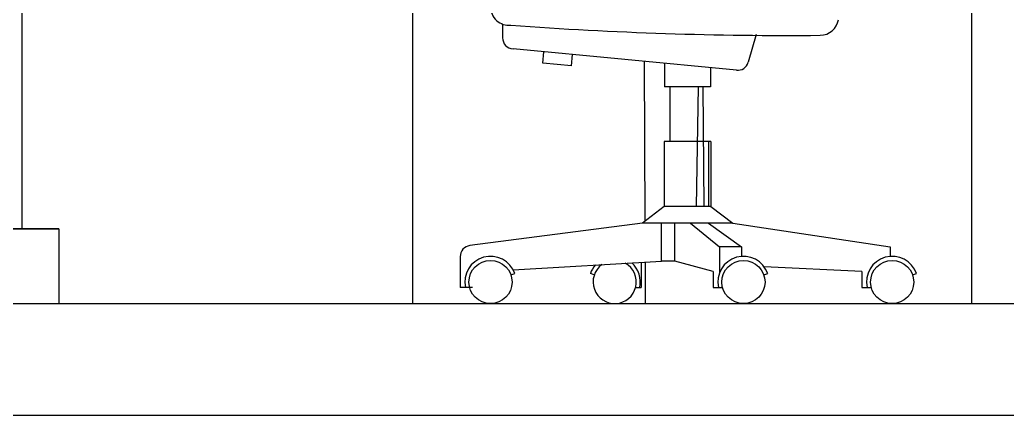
# Model space of a CAD drawing. Header units: millimetres. Extents: x 1926 to 160733, y 10813 to 39285.
# Drawn here: x 154254 to 155579, y 34635 to 35166 of the extents above; entities that cross this region are included whole.
import ezdxf

# ---------------------------------------------------------------- set-up
doc = ezdxf.new("R2010")
doc.units = ezdxf.units.MM

msp = doc.modelspace()

# ---------------------------------------------------------------- linework, layer by layer
for p, q in [((155530.928, 37784.963), (155530.928, 34784.963)), ((154257.122, 35684.963), (154257.122, 34884.963)), ((154781.605, 34784.963), (154781.605, 35584.963)), ((154901.816, 35159.835), (154901.816, 35141.484)), ((155241.844, 35145.698), (155231.368, 35108.68)), ((155215.505, 35097.832), (154915.965, 35126.509)), ((154955.693, 35107.616), (154957.125, 35122.568)), ((154994.269, 35103.923), (154995.701, 35118.875)), ((154994.269, 35103.923), (154955.693, 35107.616)), ((155091.821, 35109.673), (155092.727, 34895.389)), ((155118.896, 35107.081), (155118.896, 35075.521)), ((155180.816, 35101.153), (155180.816, 35075.521)), ((155180.816, 35075.521), (155118.896, 35075.521)), ((155126.068, 35075.521), (155126.068, 35002.093)), ((155164.131, 35075.521), (155161.766, 34915.244)), ((155170.487, 35075.521), (155171.68, 34915.244)), ((155181.358, 35002.093), (155118.514, 35002.093)), ((155118.514, 35002.093), (155118.514, 34915.244)), ((155178.053, 35002.093), (155178.053, 34915.244)), ((155181.358, 35002.093), (155181.358, 34915.244)), ((155118.514, 34915.244), (155089.365, 34892.8)), ((155181.358, 34915.244), (155118.514, 34915.244)), ((155181.358, 34915.244), (155210.507, 34892.8)), ((155089.365, 34892.8), (154858.076, 34862.608)), ((155210.507, 34892.8), (155089.365, 34892.8)), ((155114.841, 34841.836), (155114.841, 34892.8)), ((155132.841, 34841.836), (155132.841, 34892.8)), ((155153.791, 34892.8), (155192.898, 34860.937)), ((155178.291, 34892.8), (155222.398, 34860.937)), ((155210.507, 34892.8), (155421.898, 34860.937)), ((154306.567, 34884.963), (154306.567, 34784.963)), ((155222.398, 34860.937), (155192.898, 34860.937)), ((155192.898, 34860.937), (155192.898, 34826.4)), ((155222.398, 34860.937), (155222.398, 34848.121)), ((155421.898, 34860.937), (155421.898, 34848.121)), ((154844.973, 34847.728), (154844.973, 34806.336)), ((154915.981, 34830.106), (155114.841, 34841.836)), ((155087.841, 34840.244), (155087.841, 34806.336)), ((155092.959, 34840.546), (155093.194, 34784.963)), ((155132.841, 34841.836), (155114.841, 34841.836)), ((155184.341, 34828.065), (155132.841, 34841.836)), ((154912.986, 34823.173), (154918.228, 34824.979)), ((155024.885, 34823.173), (155019.644, 34824.979)), ((155184.341, 34828.065), (155184.341, 34806.336)), ((155252.296, 34823.173), (155257.538, 34824.979)), ((155383.841, 34828.065), (155252.764, 34834.11)), ((155383.841, 34828.065), (155383.841, 34806.336)), ((155451.796, 34823.173), (155457.038, 34824.979)), ((154861.502, 34806.336), (154844.973, 34806.336)), ((155080.176, 34806.336), (155087.841, 34806.336)), ((155184.341, 34806.336), (155196.398, 34806.336)), ((155383.841, 34806.336), (155395.898, 34806.336)), ((148480.928, 34784.963), (157948.066, 34784.963)), ((148732.394, 34634.963), (157948.066, 34634.963))]:
    msp.add_line(p, q)
msp.add_lwpolyline([(153507.292, 34884.963), (154306.567, 34884.963), (154306.567, 34884.963), (153507.292, 34884.963)], close=True)
for centre in [(154885.646, 34813.754), (155224.956, 34813.754), (155424.456, 34813.754)]:
    msp.add_circle(centre, 28.918)
for centre, radius, start, end in [((154910.631, 35183.229), 25, 180, 275.362497), ((155282.82, 40151.347), 5006.688, 265.76361, 270.516518), ((155327.729, 35169.862), 25, 270.516518, 350.401005), ((154916.816, 35141.484), 15, 180, 266.746649), ((155216.934, 35112.764), 15, 264.531529, 344.19818), ((154859.973, 34847.728), 15, 97.266376, 180), ((154885.646, 34813.754), 34.462, 19.009308, 192.429762), ((155224.956, 34813.754), 34.462, 19.009308, 192.429762), ((155424.456, 34813.754), 34.462, 19.009308, 192.429762), ((155052.226, 34813.754), 34.462, 138.427117, 160.990692), ((155052.226, 34813.754), 28.918, 126.032274, 60.719574), ((155052.226, 34813.754), 34.462, 347.570238, 48.32473)]:
    msp.add_arc(centre, radius, start, end)

doc.saveas('drawing.dxf')
